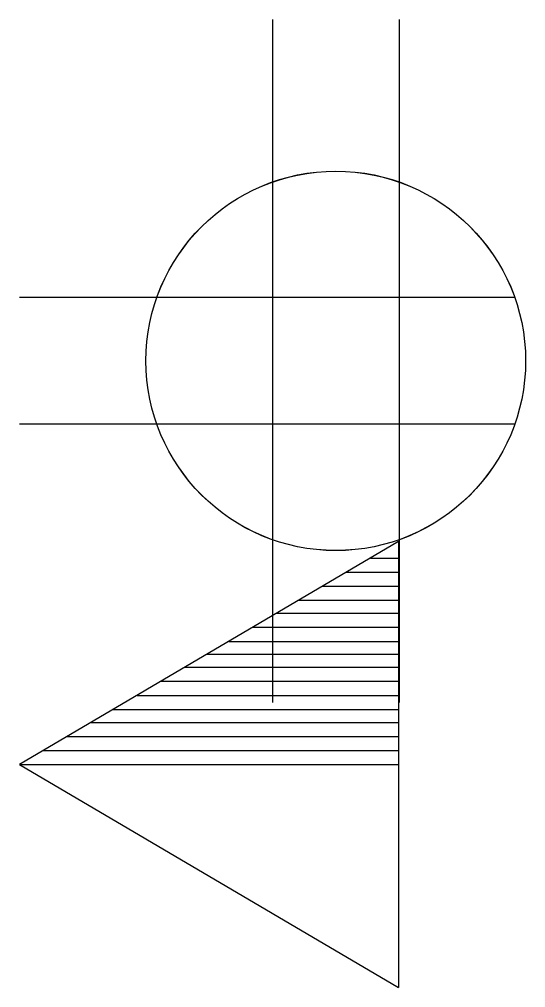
# Model space of a CAD drawing. Header units: inches. Extents: x 28112.5 to 28120.5, y 11441.1 to 11456.4.
import ezdxf
from ezdxf.enums import TextEntityAlignment as Align

# ---------------------------------------------------------------- set-up
doc = ezdxf.new("R2010")
doc.units = ezdxf.units.IN
doc.header["$LTSCALE"] = 0.5
doc.header["$MEASUREMENT"] = 0
doc.header["$PDMODE"] = 3
doc.layers.get('Defpoints').update_dxf_attribs({"color": 27})
doc.layers.add('E-COMM-EQPM-N-D', color=5, linetype='Continuous')
doc.layers.add('E-POWR-EQPM-N-D', color=210, linetype='Continuous')
doc.styles.add('NOTES', font='romans.shx', dxfattribs={"width": 0.8})

# ---------------------------------------------------------------- blocks, each defined once
blk = doc.blocks.new('RCPTDBL_4_VH')
for p, q in [((-1, 7.828), (-1, 0)), ((1, 7.828), (1, 0))]:
    blk.add_line(p, q)
at = {"color": 0}
for p, q in [((-5.4, 6), (5.4, 6)), ((-5.4, 4), (5.4, 4))]:
    blk.add_line(p, q, dxfattribs=at)
blk.add_circle((0, 5), 3)
at = {"layer": 'Defpoints'}
blk.add_point((0, 0), dxfattribs=at)
at = {"color": 0, "linetype": 'ByBlock', "ltscale": 0.25, "style": 'NOTES', "width": 0.8}
blk.add_attdef('MNT_HGT', text='', height=3.9, dxfattribs=at).set_placement((0, 8.742), align=Align.CENTER)
blk = doc.blocks.new('PHDTA_4_VH')
for p, q in [((-3.527, 5.989), (3.527, 5.989)), ((-3.527, 5.989), (0, 0)), ((-3.266, 5.546), (-3.266, 5.989)), ((-3.043, 5.168), (-3.043, 5.989)), ((-2.821, 4.79), (-2.821, 5.989)), ((-2.598, 4.412), (-2.598, 5.989)), ((-2.394, 4.065), (-2.394, 5.989)), ((-2.171, 3.687), (-2.171, 5.989)), ((-1.948, 3.309), (-1.948, 5.989)), ((-1.744, 2.962), (-1.744, 5.989)), ((-1.54, 2.615), (-1.54, 5.989)), ((-1.318, 2.237), (-1.318, 5.989)), ((-1.095, 1.859), (-1.095, 5.989)), ((-0.872, 1.481), (-0.872, 5.989)), ((-0.668, 1.134), (-0.668, 5.989)), ((-0.445, 0.756), (-0.445, 5.989)), ((-0.223, 0.378), (-0.223, 5.989)), ((0, 0), (3.527, 5.989)), ((0, 0), (0, 5.989))]:
    blk.add_line(p, q)
at = {"color": 0, "linetype": 'ByBlock', "ltscale": 0.25, "style": 'NOTES', "width": 0.8}
blk.add_attdef('MOUNTING_HEIGHT', text='', height=3.9, dxfattribs=at).set_placement((0.012, 7.271), align=Align.CENTER)
blk = doc.blocks.new('A$C00845EBF')
at = {"layer": 'Defpoints'}
blk.add_point((0, 0), dxfattribs=at)
at = {"layer": 'E-COMM-EQPM-N-D'}
blk.add_blockref('PHDTA_4_VH', (3.192, 0), dxfattribs=at)
at = {"layer": 'E-POWR-EQPM-N-D'}
blk.add_blockref('RCPTDBL_4_VH', (-3.192, 0), dxfattribs=at)

msp = doc.modelspace()

# ---------------------------------------------------------------- linework, layer by layer
at = {"layer": 'Defpoints'}
msp.add_point((28112.542, 11447.806), dxfattribs=at)

# ---------------------------------------------------------------- block references
at = {"layer": 'Defpoints', "rotation": 270}
msp.add_blockref('A$C00845EBF', (28112.542, 11447.806), dxfattribs=at)
at = {"layer": 'E-COMM-EQPM-N-D', "rotation": 270}
msp.add_blockref('PHDTA_4_VH', (28112.542, 11444.614), dxfattribs=at)
at = {"layer": 'E-POWR-EQPM-N-D', "rotation": 270}
msp.add_blockref('RCPTDBL_4_VH', (28112.542, 11450.999), dxfattribs=at)

doc.saveas('drawing.dxf')
